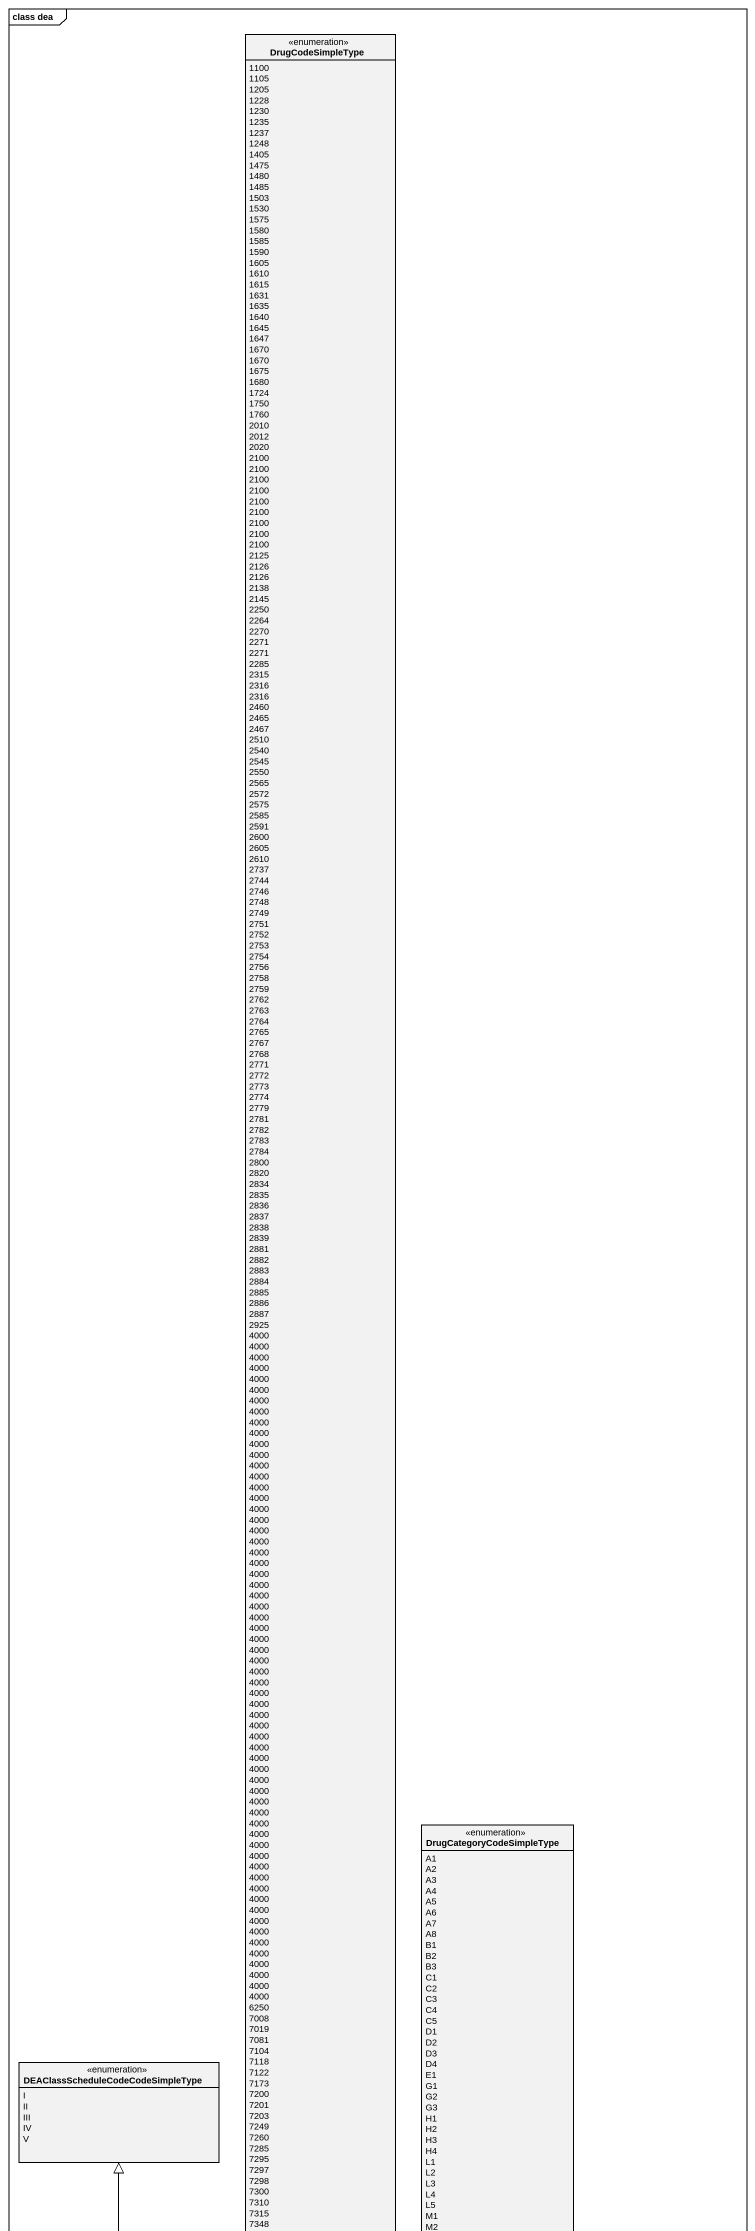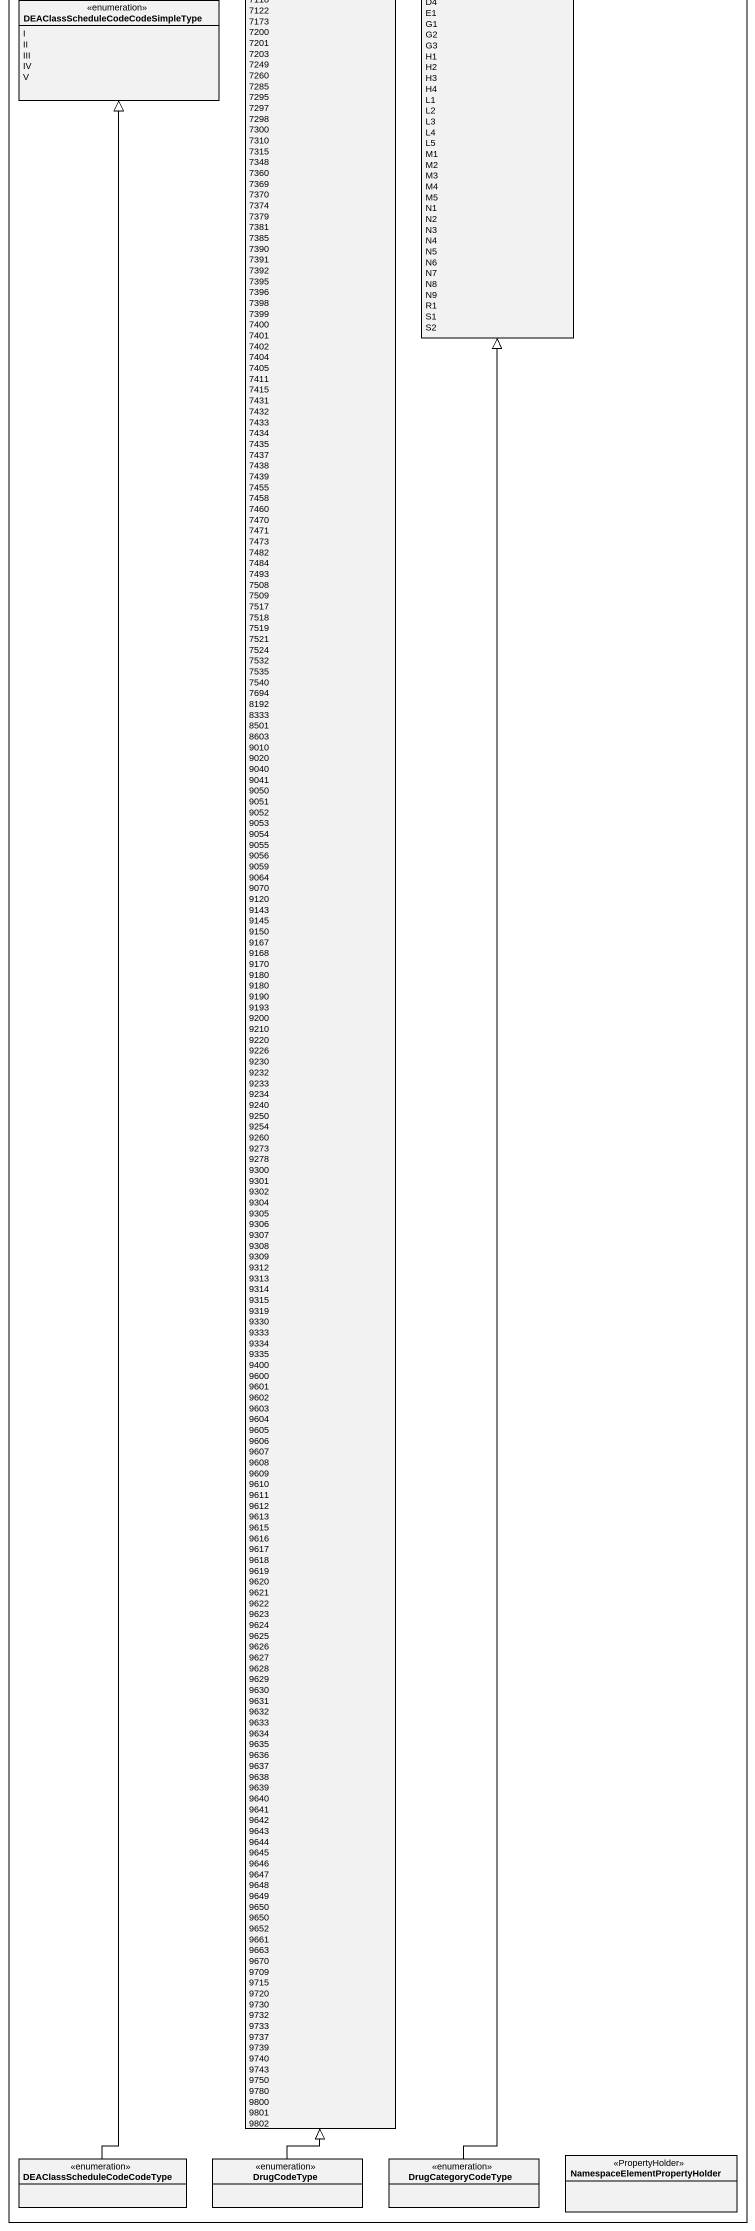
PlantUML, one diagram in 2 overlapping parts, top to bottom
@startuml
mainframe class dea
hide circle
hide empty members
enum DrugCodeSimpleType {
  1100
  1105
  1205
  1228
  1230
  1235
  1237
  1248
  1405
  1475
  1480
  1485
  1503
  1530
  1575
  1580
  1585
  1590
  1605
  1610
  1615
  1631
  1635
  1640
  1645
  1647
  1670
  1670
  1675
  1680
  1724
  1750
  1760
  2010
  2012
  2020
  2100
  2100
  2100
  2100
  2100
  2100
  2100
  2100
  2100
  2125
  2126
  2126
  2138
  2145
  2250
  2264
  2270
  2271
  2271
  2285
  2315
  2316
  2316
  2460
  2465
  2467
  2510
  2540
  2545
  2550
  2565
  2572
  2575
  2585
  2591
  2600
  2605
  2610
  2737
  2744
  2746
  2748
  2749
  2751
  2752
  2753
  2754
  2756
  2758
  2759
  2762
  2763
  2764
  2765
  2767
  2768
  2771
  2772
  2773
  2774
  2779
  2781
  2782
  2783
  2784
  2800
  2820
  2834
  2835
  2836
  2837
  2838
  2839
  2881
  2882
  2883
  2884
  2885
  2886
  2887
  2925
  4000
  4000
  4000
  4000
  4000
  4000
  4000
  4000
  4000
  4000
  4000
  4000
  4000
  4000
  4000
  4000
  4000
  4000
  4000
  4000
  4000
  4000
  4000
  4000
  4000
  4000
  4000
  4000
  4000
  4000
  4000
  4000
  4000
  4000
  4000
  4000
  4000
  4000
  4000
  4000
  4000
  4000
  4000
  4000
  4000
  4000
  4000
  4000
  4000
  4000
  4000
  4000
  4000
  4000
  4000
  4000
  4000
  4000
  4000
  4000
  4000
  4000
  6250
  7008
  7019
  7081
  7104
  7118
  7122
  7173
  7200
  7201
  7203
  7249
  7260
  7285
  7295
  7297
  7298
  7300
  7310
  7315
  7348
  7360
  7369
  7370
  7374
  7379
  7381
  7385
  7390
  7391
  7392
  7395
  7396
  7398
  7399
  7400
  7401
  7402
  7404
  7405
  7411
  7415
  7431
  7432
  7433
  7434
  7435
  7437
  7438
  7439
  7455
  7458
  7460
  7470
  7471
  7473
  7482
  7484
  7493
  7508
  7509
  7517
  7518
  7519
  7521
  7524
  7532
  7535
  7540
  7694
  8192
  8333
  8501
  8603
  9010
  9020
  9040
  9041
  9050
  9051
  9052
  9053
  9054
  9055
  9056
  9059
  9064
  9070
  9120
  9143
  9145
  9150
  9167
  9168
  9170
  9180
  9180
  9190
  9193
  9200
  9210
  9220
  9226
  9230
  9232
  9233
  9234
  9240
  9250
  9254
  9260
  9273
  9278
  9300
  9301
  9302
  9304
  9305
  9306
  9307
  9308
  9309
  9312
  9313
  9314
  9315
  9319
  9330
  9333
  9334
  9335
  9400
  9600
  9601
  9602
  9603
  9604
  9605
  9606
  9607
  9608
  9609
  9610
  9611
  9612
  9613
  9615
  9616
  9617
  9618
  9619
  9620
  9621
  9622
  9623
  9624
  9625
  9626
  9627
  9628
  9629
  9630
  9631
  9632
  9633
  9634
  9635
  9636
  9637
  9638
  9639
  9640
  9641
  9642
  9643
  9644
  9645
  9646
  9647
  9648
  9649
  9650
  9650
  9652
  9661
  9663
  9670
  9709
  9715
  9720
  9730
  9732
  9733
  9737
  9739
  9740
  9743
  9750
  9780
  9800
  9801
  9802
}
enum DrugCategoryCodeSimpleType {
  A1
  A2
  A3
  A4
  A5
  A6
  A7
  A8
  B1
  B2
  B3
  C1
  C2
  C3
  C4
  C5
  D1
  D2
  D3
  D4
  E1
  G1
  G2
  G3
  H1
  H2
  H3
  H4
  L1
  L2
  L3
  L4
  L5
  M1
  M2
  M3
  M4
  M5
  N1
  N2
  N3
  N4
  N5
  N6
  N7
  N8
  N9
  R1
  S1
  S2
}
enum "DEAClassScheduleCodeCodeSimpleType" as DEAClassScheduleCodeCodeSimp {
  I
  II
  III
  IV
  V
}
enum DEAClassScheduleCodeCodeType
enum DrugCodeType
enum DrugCategoryCodeType
class "NamespaceElementPropertyHolder" as NamespaceElementPropertyHold <<PropertyHolder>>
DEAClassScheduleCodeCodeType -up-|> DEAClassScheduleCodeCodeSimp
DrugCodeType -up-|> DrugCodeSimpleType
DrugCategoryCodeType -up-|> DrugCategoryCodeSimpleType
@enduml
